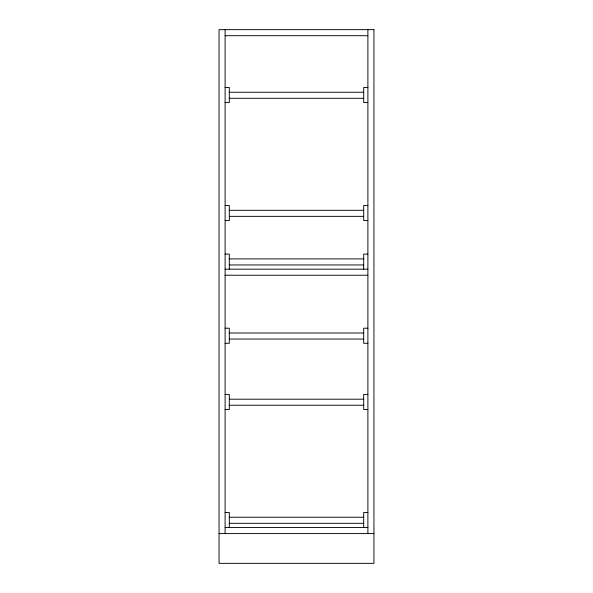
<?xml version="1.0" encoding="UTF-8"?>
<svg xmlns="http://www.w3.org/2000/svg" width="593" height="593" viewBox="0 0 593 593"><rect width="100%" height="100%" fill="white"/><g stroke="black" fill="none" stroke-linecap="round" stroke-linejoin="round"><path stroke-width="0.89" d="M225.11 35.699L367.89 35.699M225.11 87.453L229.306 87.453L229.306 102.53L225.11 102.53M367.89 87.453L363.694 87.453L363.694 102.53L367.89 102.53M229.306 92.249L363.694 92.249M229.306 98.297L363.694 98.297M225.11 205.497L229.306 205.497L229.306 220.574L225.11 220.574M367.89 205.497L363.694 205.497L363.694 220.574L367.89 220.574M229.306 210.3L363.694 210.3M229.306 216.349L363.694 216.349M225.11 254.108L229.306 254.108L229.306 269.185M367.89 254.108L363.694 254.108L363.694 269.185M229.306 258.904L363.694 258.904M229.306 264.952L363.694 264.952M225.11 269.185L367.89 269.185M225.11 275.234L367.89 275.234M225.11 328.211L229.306 328.211L229.306 343.288L225.11 343.288M367.89 328.211L363.694 328.211L363.694 343.288L367.89 343.288M229.306 333.007L363.694 333.007M229.306 339.055L363.694 339.055M225.11 394.412L229.306 394.412L229.306 409.489L225.11 409.489M367.89 394.412L363.694 394.412L363.694 409.489L367.89 409.489M229.306 399.208L363.694 399.208M229.306 405.256L363.694 405.256M225.11 512.456L229.306 512.456L229.306 527.533M367.89 512.456L363.694 512.456L363.694 527.533M229.306 517.252L363.694 517.252M229.306 523.308L363.694 523.308M225.11 527.533L367.89 527.533M219.054 533.589L373.946 533.589M367.89 29.65L367.89 533.589M225.11 29.65L225.11 533.589M373.946 29.65L219.054 29.65L219.054 563.35L373.946 563.35L373.946 29.65"/></g></svg>
